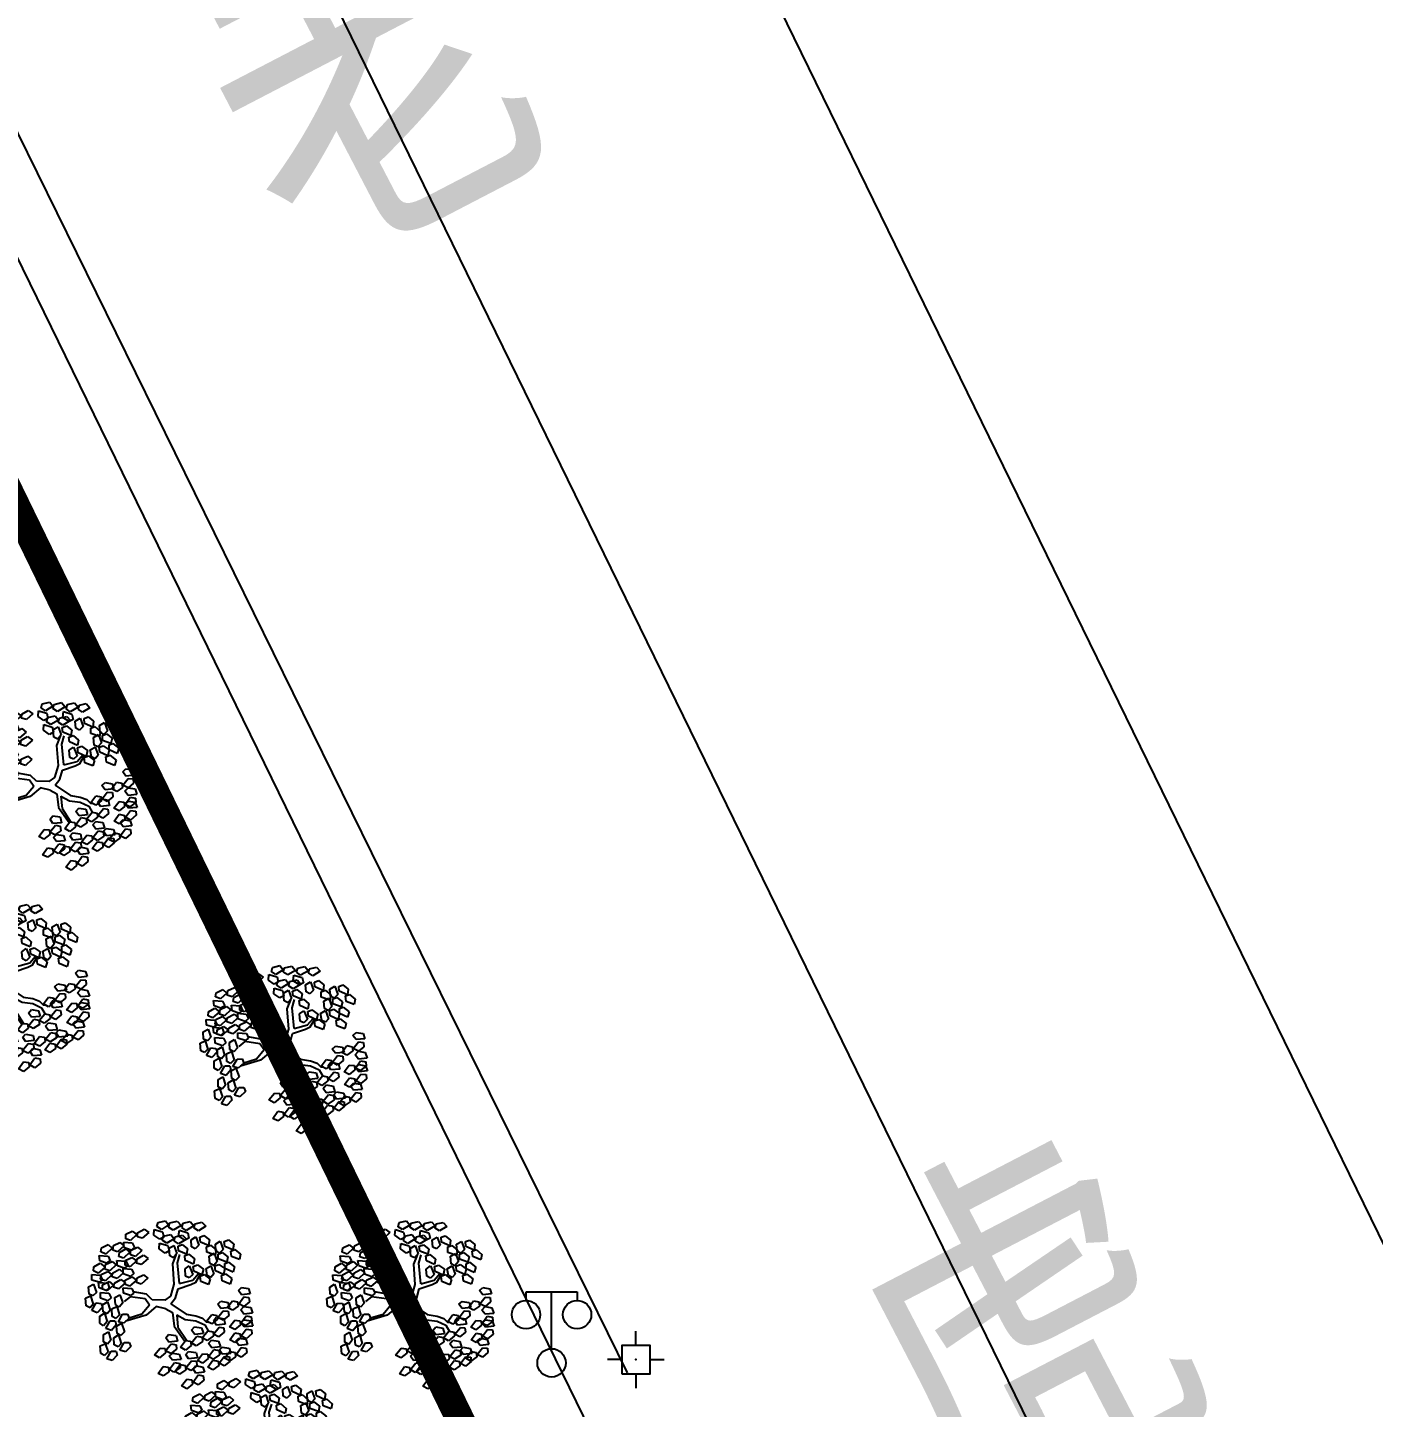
# Model space of a CAD drawing. Extents: x -809667 to 586099, y 3084146 to 3634412.
# Drawn here: x 381333.24 to 381356.95, y 3087222.45 to 3087246.76 of the extents above; entities that cross this region are included whole.
import ezdxf

# ---------------------------------------------------------------- set-up
doc = ezdxf.new("R2010")
doc.units = 0
doc.header["$LTSCALE"] = 0.5
doc.header["$PDSIZE"] = 0.2
doc.layers.get('0').update_dxf_attribs({"linetype": 'CONTINUOUS'})
doc.layers.add('乔木', color=84, linetype='CONTINUOUS')
doc.layers.add('文字', color=7, linetype='CONTINUOUS')
doc.styles.add('DIMST', font='', dxfattribs={"width": 0.8})
doc.styles.get('DIMST').set_extended_font_data('SimSun')

# ---------------------------------------------------------------- blocks, each defined once
blk = doc.blocks.new('gc097')
at = {"color": 0}
for p, q in [((-0.9, 2.2), (-0.9, 2.5)), ((-0.9, 2.5), (0.9, 2.5)), ((0, 0.5), (0, 2.5)), ((0.9, 2.5), (0.9, 2.2))]:
    blk.add_line(p, q, dxfattribs=at)
for centre in [(-0.9, 1.7), (0.9, 1.7), (0, 0)]:
    blk.add_circle(centre, 0.5, dxfattribs=at)
blk = doc.blocks.new('gc259')
at = {"color": 0, "linetype": 'Continuous', "flags": 128}
for points in [[(0, 0.5), (0, 1)], [(-0.5, -0.5), (0.5, -0.5), (0.5, 0.5), (-0.5, 0.5), (-0.5, -0.5)], [(-0.5, 0), (-1, 0)], [(0.5, 0), (1, 0)], [(0, -0.5), (0, -1)]]:
    blk.add_lwpolyline(points, dxfattribs=at)
at = {"color": 0, "linetype": 'Continuous'}
blk.add_point((0, 0), dxfattribs=at)
blk = doc.blocks.new('幌伞枫')
at = {"layer": '乔木', "color": 0}
for p, q in [((-677, 937), (-604, 995)), ((-670, 878), (-677, 937)), ((-604, 995), (-531, 966)), ((-531, 966), (-604, 870)), ((-531, 995), (-450, 1054)), ((-523, 937), (-531, 995)), ((-450, 929), (-523, 937)), ((-450, 1054), (-384, 1025)), ((-384, 1025), (-450, 929)), ((-384, 870), (-303, 937)), ((-303, 937), (-237, 900)), ((-9, 966), (27, 1054)), ((20, 915), (-9, 966)), ((86, 944), (20, 915)), ((27, 1054), (101, 1061)), ((101, 1061), (86, 944)), ((123, 966), (145, 1032)), ((196, 878), (123, 966)), ((145, 1032), (203, 1025)), ((247, 937), (196, 878)), ((203, 1025), (247, 937)), ((247, 937), (284, 1025)), ((284, 885), (247, 937)), ((284, 1025), (365, 1032)), ((365, 1032), (350, 915)), ((380, 937), (409, 1003)), ((460, 848), (380, 937)), ((409, 1003), (468, 995)), ((424, 900), (460, 988)), ((460, 988), (534, 995)), ((468, 995), (504, 900)), ((534, 995), (519, 878)), ((556, 900), (578, 966)), ((578, 966), (636, 959)), ((636, 959), (681, 870)), ((-685, 826), (-567, 841)), ((-663, 753), (-685, 826)), ((-604, 870), (-670, 878)), ((-567, 738), (-663, 753)), ((-567, 841), (-531, 782)), ((-531, 782), (-567, 738)), ((-531, 819), (-457, 878)), ((-523, 760), (-531, 819)), ((-457, 746), (-523, 760)), ((-457, 878), (-391, 848)), ((-391, 848), (-457, 746)), ((-377, 819), (-384, 870)), ((-384, 738), (-310, 804)), ((-310, 804), (-377, 819)), ((-237, 900), (-310, 804)), ((-310, 804), (-237, 768)), ((-237, 768), (-310, 672)), ((-237, 797), (-156, 863)), ((-230, 738), (-237, 797)), ((-156, 863), (-90, 826)), ((-90, 826), (-156, 731)), ((137, 804), (167, 870)), ((211, 716), (137, 804)), ((167, 870), (225, 863)), ((262, 775), (211, 716)), ((225, 863), (262, 775)), ((350, 915), (284, 885)), ((402, 775), (424, 841)), ((475, 687), (402, 775)), ((453, 848), (424, 900)), ((424, 841), (482, 834)), ((519, 878), (453, 848)), ((504, 900), (460, 848)), ((482, 834), (526, 746)), ((629, 812), (556, 900)), ((570, 738), (600, 804)), ((600, 804), (658, 797)), ((681, 870), (629, 812)), ((651, 775), (688, 863)), ((681, 724), (651, 775)), ((658, 797), (695, 709)), ((747, 753), (681, 724)), ((688, 863), (761, 870)), ((761, 870), (747, 753)), ((783, 775), (805, 841)), ((857, 687), (783, 775)), ((805, 841), (864, 834)), ((864, 834), (908, 746)), ((-993, 643), (-927, 680)), ((-993, 548), (-993, 643)), ((-890, 570), (-942, 518)), ((-927, 680), (-890, 570)), ((-810, 628), (-736, 687)), ((-802, 570), (-810, 628)), ((-736, 562), (-802, 570)), ((-736, 687), (-663, 658)), ((-663, 658), (-736, 562)), ((-663, 687), (-582, 746)), ((-655, 628), (-663, 687)), ((-582, 614), (-655, 628)), ((-582, 746), (-516, 716)), ((-516, 716), (-582, 614)), ((-545, 709), (-428, 724)), ((-523, 636), (-545, 709)), ((-421, 621), (-523, 636)), ((-428, 724), (-384, 665)), ((-384, 665), (-421, 621)), ((-391, 628), (-274, 643)), ((-369, 555), (-391, 628)), ((-377, 680), (-384, 738)), ((-310, 672), (-377, 680)), ((-296, 511), (-215, 577)), ((-274, 643), (-237, 592)), ((-237, 592), (-274, 548)), ((-156, 731), (-230, 738)), ((-215, 577), (-149, 540)), ((108, 650), (145, 738)), ((137, 599), (108, 650)), ((203, 628), (137, 599)), ((145, 738), (218, 746)), ((218, 746), (203, 628)), ((240, 650), (262, 716)), ((313, 562), (240, 650)), ((262, 716), (321, 709)), ((306, 540), (350, 636)), ((365, 621), (313, 562)), ((321, 709), (365, 621)), ((350, 636), (424, 636)), ((424, 636), (409, 518)), ((446, 548), (468, 606)), ((468, 606), (526, 599)), ((526, 746), (475, 687)), ((526, 599), (570, 511)), ((644, 650), (570, 738)), ((695, 709), (644, 650)), ((717, 525), (754, 614)), ((754, 614), (827, 621)), ((798, 614), (827, 680)), ((871, 525), (798, 614)), ((827, 621), (813, 503)), ((827, 680), (886, 672)), ((849, 525), (871, 592)), ((908, 746), (857, 687)), ((871, 592), (930, 584)), ((923, 584), (871, 525)), ((886, 672), (923, 584)), ((930, 584), (974, 496)), ((-1037, 489), (-971, 525)), ((-1037, 393), (-1037, 489)), ((-986, 364), (-1037, 393)), ((-942, 518), (-993, 548)), ((-934, 408), (-986, 364)), ((-971, 525), (-934, 408)), ((-956, 320), (-898, 423)), ((-898, 423), (-824, 423)), ((-883, 349), (-817, 386)), ((-824, 423), (-810, 364)), ((-817, 518), (-699, 533)), ((-795, 445), (-817, 518)), ((-817, 386), (-780, 269)), ((-699, 430), (-795, 445)), ((-699, 533), (-663, 474)), ((-663, 474), (-699, 430)), ((-611, 371), (-531, 430)), ((-465, 401), (-538, 305)), ((-531, 430), (-465, 401)), ((-443, 452), (-369, 518)), ((-435, 393), (-443, 452)), ((-369, 386), (-435, 393)), ((-274, 548), (-369, 555)), ((-369, 518), (-296, 481)), ((-296, 481), (-369, 386)), ((-257, 346), (-327, 441)), ((-222, 377), (-311, 462)), ((-288, 452), (-296, 511)), ((-215, 445), (-288, 452)), ((-206, 307), (-222, 377)), ((-149, 540), (-215, 445)), ((255, 489), (284, 555)), ((328, 401), (255, 489)), ((277, 357), (336, 393)), ((284, 555), (336, 548)), ((343, 496), (306, 540)), ((380, 459), (328, 401)), ((336, 548), (380, 459)), ((336, 393), (344, 419)), ((409, 518), (343, 496)), ((372, 364), (468, 393)), ((519, 452), (446, 548)), ((460, 386), (490, 452)), ((534, 291), (460, 386)), ((490, 452), (541, 445)), ((570, 511), (519, 452)), ((541, 445), (585, 349)), ((592, 408), (629, 496)), ((629, 357), (592, 408)), ((629, 496), (710, 503)), ((695, 386), (629, 357)), ((710, 503), (695, 386)), ((747, 481), (717, 525)), ((725, 408), (754, 474)), ((798, 320), (725, 408)), ((813, 503), (747, 481)), ((754, 474), (813, 467)), ((813, 467), (849, 371)), ((923, 437), (849, 525)), ((864, 364), (893, 430)), ((893, 430), (952, 423)), ((974, 496), (923, 437)), ((952, 423), (989, 335)), ((-1125, 166), (-1059, 195)), ((-1081, 320), (-1015, 357)), ((-1081, 217), (-1081, 320)), ((-1030, 188), (-1081, 217)), ((-1059, 195), (-1022, 85)), ((-978, 239), (-1030, 188)), ((-1015, 357), (-978, 239)), ((-883, 291), (-956, 320)), ((-927, 195), (-861, 225)), ((-927, 92), (-927, 195)), ((-810, 364), (-883, 291)), ((-883, 247), (-883, 349)), ((-832, 217), (-883, 247)), ((-861, 225), (-824, 114)), ((-780, 269), (-832, 217)), ((-773, 203), (-655, 217)), ((-751, 129), (-773, 203)), ((-758, 313), (-685, 371)), ((-751, 254), (-758, 313)), ((-685, 247), (-751, 254)), ((-685, 371), (-619, 342)), ((-619, 342), (-685, 247)), ((-655, 217), (-611, 158)), ((-531, 129), (-641, 203)), ((-531, 195), (-633, 254)), ((-604, 313), (-611, 371)), ((-538, 305), (-604, 313)), ((-252, 158), (-531, 195)), ((-457, 342), (-332, 364)), ((-428, 276), (-457, 342)), ((-332, 261), (-428, 276)), ((-332, 364), (-296, 305)), ((-296, 305), (-332, 261)), ((-252, 158), (-257, 346)), ((-188, 124), (-206, 307)), ((174, 151), (225, 276)), ((225, 276), (277, 357)), ((240, 122), (291, 261)), ((291, 261), (372, 364)), ((365, 225), (402, 313)), ((402, 173), (365, 225)), ((402, 313), (482, 320)), ((468, 203), (402, 173)), ((482, 320), (468, 203)), ((497, 225), (526, 291)), ((570, 136), (497, 225)), ((526, 291), (585, 283)), ((585, 349), (534, 291)), ((622, 188), (570, 136)), ((585, 283), (622, 188)), ((747, 247), (769, 313)), ((820, 158), (747, 247)), ((769, 313), (827, 305)), ((849, 371), (798, 320)), ((871, 217), (820, 158)), ((827, 305), (871, 217)), ((937, 276), (864, 364)), ((879, 122), (923, 210)), ((923, 210), (996, 217)), ((989, 335), (937, 276)), ((996, 217), (981, 100)), ((1011, 122), (1040, 188)), ((1040, 188), (1099, 180)), ((-1125, 63), (-1125, 166)), ((-1074, 34), (-1125, 63)), ((-1022, 85), (-1074, 34)), ((-1044, -10), (-986, 92)), ((-986, 92), (-912, 92)), ((-898, 34), (-971, -32)), ((-876, 63), (-927, 92)), ((-912, 92), (-898, 34)), ((-824, 114), (-876, 63)), ((-846, 19), (-788, 122)), ((-773, -3), (-846, 19)), ((-788, 122), (-714, 122)), ((-699, 63), (-773, -3)), ((-648, 114), (-751, 129)), ((-714, 122), (-699, 63)), ((-611, 158), (-648, 114)), ((-259, 85), (-531, 129)), ((-112, 4), (-259, 85)), ((-76, 63), (-188, 124)), ((-76, -84), (-112, 4)), ((-9, -18), (-76, 63)), ((-9, -18), (174, 151)), ((152, 26), (240, 122)), ((152, 26), (318, 4)), ((295, -42), (527, 53)), ((318, 4), (524, 78)), ((519, 63), (541, 129)), ((592, -25), (519, 63)), ((541, 129), (600, 122)), ((644, 34), (592, -25)), ((600, 122), (644, 34)), ((673, 70), (710, 166)), ((703, 26), (673, 70)), ((769, 48), (703, 26)), ((710, 166), (783, 166)), ((783, 166), (769, 48)), ((805, 78), (827, 144)), ((879, -18), (805, 78)), ((827, 144), (886, 136)), ((915, 78), (879, 122)), ((930, 41), (879, -18)), ((886, 136), (930, 41)), ((981, 100), (915, 78)), ((1092, 34), (1011, 122)), ((1033, -40), (1055, 26)), ((1055, 26), (1114, 19)), ((1143, 92), (1092, 34)), ((1099, 180), (1143, 92)), ((1114, 19), (1158, -69)), ((-1081, -142), (-1022, -91)), ((-1052, -238), (-1081, -142)), ((-971, -32), (-1044, -10)), ((-1022, -91), (-964, -194)), ((-736, -231), (-677, -179)), ((-677, -179), (-619, -289)), ((-76, -84), (-120, -253)), ((42, -98), (-20, -221)), ((-9, -18), (-9, -18)), ((-9, -18), (-9, -18)), ((-9, -18), (-9, -18)), ((-9, -18), (-9, -18)), ((-9, -18), (-9, -18)), ((-9, -18), (-9, -18)), ((-9, -18), (-9, -18)), ((-9, -18), (-9, -18)), ((-9, -18), (-9, -18)), ((-9, -18), (-9, -18)), ((-9, -18), (-9, -18)), ((-9, -18), (-9, -18)), ((-9, -18), (-9, -18)), ((-9, -18), (-9, -18)), ((-9, -18), (-9, -18)), ((-9, -18), (-9, -18)), ((-9, -18), (-9, -18)), ((-9, -18), (-9, -18)), ((-9, -18), (-9, -18)), ((-9, -18), (-9, -18)), ((-9, -18), (-9, -18)), ((-9, -18), (-9, -18)), ((-9, -18), (-9, -18)), ((-9, -18), (-9, -18)), ((-9, -18), (-9, -18)), ((-9, -18), (-9, -18)), ((-9, -18), (-9, -18)), ((-9, -18), (-9, -18)), ((-9, -18), (-9, -18)), ((-9, -18), (-9, -18)), ((-9, -18), (-9, -18)), ((-9, -18), (-9, -18)), ((-9, -18), (-9, -18)), ((-9, -18), (-9, -18)), ((-9, -18), (-9, -18)), ((-9, -18), (-9, -18)), ((-9, -18), (-9, -18)), ((-9, -18), (-9, -18)), ((-9, -18), (-9, -18)), ((-9, -18), (-9, -18)), ((42, -98), (109, -22)), ((109, -22), (295, -42)), ((387, -142), (424, -47)), ((424, -187), (387, -142)), ((424, -47), (504, -47)), ((490, -165), (424, -187)), ((504, -47), (490, -165)), ((519, -135), (548, -76)), ((592, -231), (519, -135)), ((548, -76), (607, -84)), ((644, -172), (592, -231)), ((607, -84), (644, -172)), ((644, -150), (681, -62)), ((673, -201), (644, -150)), ((739, -172), (673, -201)), ((681, -62), (754, -54)), ((754, -54), (739, -172)), ((776, -150), (805, -84)), ((849, -238), (776, -150)), ((805, -84), (857, -91)), ((820, -84), (849, -18)), ((893, -172), (820, -84)), ((849, -18), (908, -25)), ((901, -187), (849, -238)), ((857, -91), (901, -187)), ((945, -120), (893, -172)), ((908, -25), (945, -120)), ((1106, -128), (1033, -40)), ((1158, -69), (1106, -128)), ((-1089, -304), (-1030, -253)), ((-1067, -399), (-1089, -304)), ((-1000, -253), (-1052, -238)), ((-1030, -253), (-971, -355)), ((-971, -355), (-1008, -414)), ((-964, -194), (-1000, -253)), ((-971, -451), (-934, -341)), ((-934, -341), (-868, -326)), ((-868, -326), (-839, -377)), ((-861, -282), (-802, -238)), ((-839, -385), (-861, -282)), ((-802, -238), (-744, -341)), ((-744, -341), (-780, -399)), ((-744, -392), (-685, -341)), ((-707, -326), (-736, -231)), ((-655, -348), (-707, -326)), ((-685, -341), (-626, -443)), ((-619, -289), (-655, -348)), ((-479, -289), (-421, -245)), ((-457, -385), (-479, -289)), ((-421, -245), (-362, -348)), ((-362, -348), (-399, -407)), ((-215, -311), (-285, -477)), ((-156, -341), (-230, -532)), ((-120, -253), (-215, -311)), ((-61, -304), (-156, -341)), ((-61, -304), (38, -431)), ((-20, -221), (62, -380)), ((541, -297), (563, -231)), ((614, -392), (541, -297)), ((563, -231), (622, -238)), ((666, -333), (614, -392)), ((622, -238), (666, -333)), ((791, -311), (820, -245)), ((871, -399), (791, -311)), ((820, -245), (879, -253)), ((915, -341), (871, -399)), ((879, -253), (915, -341)), ((-1008, -414), (-1067, -399)), ((-978, -502), (-920, -458)), ((-956, -598), (-978, -502)), ((-898, -465), (-971, -451)), ((-920, -458), (-861, -561)), ((-839, -377), (-898, -465)), ((-861, -561), (-898, -620)), ((-876, -443), (-817, -399)), ((-846, -539), (-876, -443)), ((-795, -561), (-846, -539)), ((-780, -399), (-839, -385)), ((-817, -399), (-758, -502)), ((-758, -502), (-795, -561)), ((-751, -598), (-714, -480)), ((-722, -487), (-744, -392)), ((-663, -502), (-722, -487)), ((-714, -480), (-648, -465)), ((-626, -524), (-677, -605)), ((-626, -443), (-663, -502)), ((-648, -465), (-626, -524)), ((-626, -539), (-589, -429)), ((-553, -554), (-626, -539)), ((-626, -590), (-567, -546)), ((-589, -429), (-523, -414)), ((-567, -546), (-509, -649)), ((-494, -465), (-553, -554)), ((-523, -414), (-494, -465)), ((-487, -451), (-428, -399)), ((-465, -546), (-487, -451)), ((-487, -605), (-428, -554)), ((-413, -568), (-465, -546)), ((-399, -407), (-457, -385)), ((-428, -399), (-369, -510)), ((-428, -554), (-369, -664)), ((-369, -510), (-413, -568)), ((-369, -598), (-332, -487)), ((-332, -487), (-266, -473)), ((-244, -524), (-296, -612)), ((-266, -473), (-244, -524)), ((-230, -532), (-186, -627)), ((38, -431), (49, -612)), ((62, -380), (79, -664)), ((-986, -664), (-927, -620)), ((-964, -759), (-986, -664)), ((-898, -620), (-956, -598)), ((-927, -620), (-868, -722)), ((-868, -722), (-912, -781)), ((-868, -818), (-832, -700)), ((-832, -700), (-766, -686)), ((-744, -744), (-795, -825)), ((-766, -686), (-744, -744)), ((-677, -605), (-751, -598)), ((-751, -664), (-692, -620)), ((-729, -759), (-751, -664)), ((-692, -620), (-633, -722)), ((-633, -722), (-670, -781)), ((-633, -752), (-575, -708)), ((-597, -693), (-626, -590)), ((-545, -708), (-597, -693)), ((-575, -708), (-516, -810)), ((-509, -649), (-545, -708)), ((-494, -766), (-435, -715)), ((-457, -700), (-487, -605)), ((-406, -722), (-457, -700)), ((-435, -715), (-377, -818)), ((-369, -664), (-406, -722)), ((-296, -612), (-369, -598)), ((-288, -664), (-171, -649)), ((-266, -737), (-288, -664)), ((-171, -752), (-266, -737)), ((-171, -649), (-127, -708)), ((-127, -708), (-171, -752)), ((-142, -737), (-24, -730)), ((-127, -810), (-142, -737)), ((-24, -686), (-9, -620)), ((64, -766), (-24, -686)), ((-24, -730), (13, -788)), ((-9, -620), (49, -612)), ((49, -612), (101, -700)), ((101, -700), (64, -766)), ((93, -730), (218, -715)), ((115, -803), (93, -730)), ((218, -715), (255, -774)), ((358, -752), (372, -686)), ((372, -686), (431, -678)), ((431, -678), (482, -766)), ((-912, -781), (-964, -759)), ((-795, -825), (-868, -818)), ((-766, -825), (-699, -774)), ((-736, -921), (-766, -825)), ((-685, -935), (-736, -921)), ((-670, -781), (-729, -759)), ((-699, -774), (-641, -884)), ((-641, -884), (-685, -935)), ((-641, -972), (-604, -862)), ((-611, -847), (-633, -752)), ((-553, -869), (-611, -847)), ((-604, -862), (-538, -847)), ((-516, -899), (-567, -987)), ((-516, -810), (-553, -869)), ((-538, -847), (-516, -899)), ((-516, -906), (-479, -788)), ((-443, -913), (-516, -906)), ((-472, -862), (-494, -766)), ((-479, -788), (-413, -781)), ((-413, -877), (-472, -862)), ((-384, -832), (-443, -913)), ((-413, -781), (-384, -832)), ((-377, -818), (-413, -877)), ((-377, -913), (-340, -803)), ((-303, -928), (-377, -913)), ((-340, -803), (-274, -788)), ((-244, -840), (-303, -928)), ((-274, -788), (-244, -840)), ((-230, -847), (-112, -840)), ((-208, -921), (-230, -847)), ((-230, -935), (-178, -928)), ((-112, -935), (-208, -921)), ((-178, -928), (-120, -1016)), ((-24, -832), (-127, -810)), ((-112, -840), (-76, -891)), ((-76, -891), (-112, -935)), ((-90, -921), (27, -913)), ((-68, -994), (-90, -921)), ((13, -788), (-24, -832)), ((27, -869), (42, -803)), ((115, -950), (27, -869)), ((27, -913), (71, -972)), ((42, -803), (101, -803)), ((101, -803), (159, -884)), ((218, -818), (115, -803)), ((159, -884), (115, -950)), ((167, -928), (284, -921)), ((189, -1001), (167, -928)), ((255, -774), (218, -818)), ((240, -803), (358, -796)), ((262, -877), (240, -803)), ((358, -891), (262, -877)), ((284, -921), (328, -979)), ((446, -832), (358, -752)), ((358, -796), (394, -847)), ((394, -847), (358, -891)), ((431, -950), (446, -884)), ((482, -766), (446, -832)), ((446, -884), (504, -884)), ((504, -884), (556, -965)), ((-567, -987), (-641, -972)), ((-509, -979), (-391, -965)), ((-487, -1053), (-509, -979)), ((-391, -1067), (-487, -1053)), ((-391, -965), (-354, -1023)), ((-354, -1023), (-391, -1067)), ((-362, -1053), (-244, -1045)), ((-347, -1126), (-362, -1053)), ((-252, -1001), (-230, -935)), ((-164, -1082), (-252, -1001)), ((-244, -1045), (-208, -1097)), ((-208, -1097), (-244, -1141)), ((-120, -1016), (-164, -1082)), ((27, -1016), (-68, -994)), ((71, -972), (27, -1016)), ((284, -1023), (189, -1001)), ((328, -979), (284, -1023)), ((313, -1009), (431, -994)), ((328, -1082), (313, -1009)), ((431, -1097), (328, -1082)), ((519, -1031), (431, -950)), ((431, -994), (468, -1053)), ((468, -1053), (431, -1097)), ((556, -965), (519, -1031)), ((-244, -1141), (-347, -1126))]:
    blk.add_line(p, q, dxfattribs=at)
blk = doc.blocks.new('123123')
at = {"layer": '文字', "color": 8, "flags": 128}
for points in [[(382103.234, 3087233.966), (382080.242, 3087265.34), (382022.569, 3087383.374), (382010.928, 3087407.492), (381997.067, 3087436.037)], [(382074.226, 3087261.706), (382016.272, 3087380.316), (382004.631, 3087404.435), (382000.397, 3087413.121)], [(381897.918, 3087296.929), (381904.377, 3087301.028), (382008.641, 3087376.039), (382065.01, 3087260.049)], [(382049.004, 3087297.381), (382058.151, 3087278.662)], [(382048.766, 3087293.313), (382066.493, 3087257.033)]]:
    blk.add_lwpolyline(points, dxfattribs=at)
at = {"layer": '文字', "color": 8}
blk.add_lwpolyline([(382060.914, 3087275.363), (382044.977, 3087307.788), (381995.317, 3087409.764), (381986.828, 3087427.847)], dxfattribs=at)
at = {"layer": '文字', "color": 8, "const_width": 0.5, "flags": 128}
blk.add_lwpolyline([(381897.918, 3087296.929), (381904.377, 3087301.028), (382008.641, 3087376.039), (382070.921, 3087247.886), (382108.649, 3087200.591), (381980.343, 3087185.968), (381931.792, 3087180.434), (381911.441, 3087167.711), (381850.625, 3087264.985), (381870.975, 3087277.708), (381870.975, 3087277.708), (381870.975, 3087277.708), (381897.918, 3087296.929)], dxfattribs=at)
at = {"layer": '文字', "color": 8, "flags": 128}
blk.add_lwpolyline([(382058.15, 3087278.662), (382061.875, 3087271.04, -0.36648), (382059.019, 3087259.765), (382052.103, 3087254.826)], format="xyb", dxfattribs=at)
at = {"layer": '文字', "color": 8, "xscale": 0.001300000000000001, "yscale": 0.001300000000000001, "zscale": 0.001300000000000001, "rotation": 283.1089006423777}
for p in [(382050.86, 3087285.707), (382050.026, 3087282.158), (382054.917, 3087281.063), (382052.899, 3087276.569), (382057.148, 3087276.566), (382054.514, 3087273.936)]:
    blk.add_blockref('幌伞枫', p, dxfattribs=at)
at = {"layer": '文字', "color": 8, "xscale": 0.5, "yscale": 0.5}
for name, p in [('gc097', (382059.579, 3087275.537, -856.086)), ('gc259', (382061.065, 3087275.594, 162.531))]:
    blk.add_blockref(name, p, dxfattribs=at)
at = {"layer": '文字', "color": 8, "insert": (382052.749, 3087299.293, 0.716), "char_height": 5, "width": 162.80629, "attachment_point": 1, "rotation": 27.4834, "style": 'DIMST'}
blk.add_mtext('{\\fSimHei|b0|i0|c134|p49;老\\P\\P\\P虎\\P\\P\\P路}', dxfattribs=at)

msp = doc.modelspace()

# ---------------------------------------------------------------- block references
at = {"layer": '文字'}
msp.add_blockref('123123', (-717.11, -52.3), dxfattribs=at)

doc.saveas('drawing.dxf')
